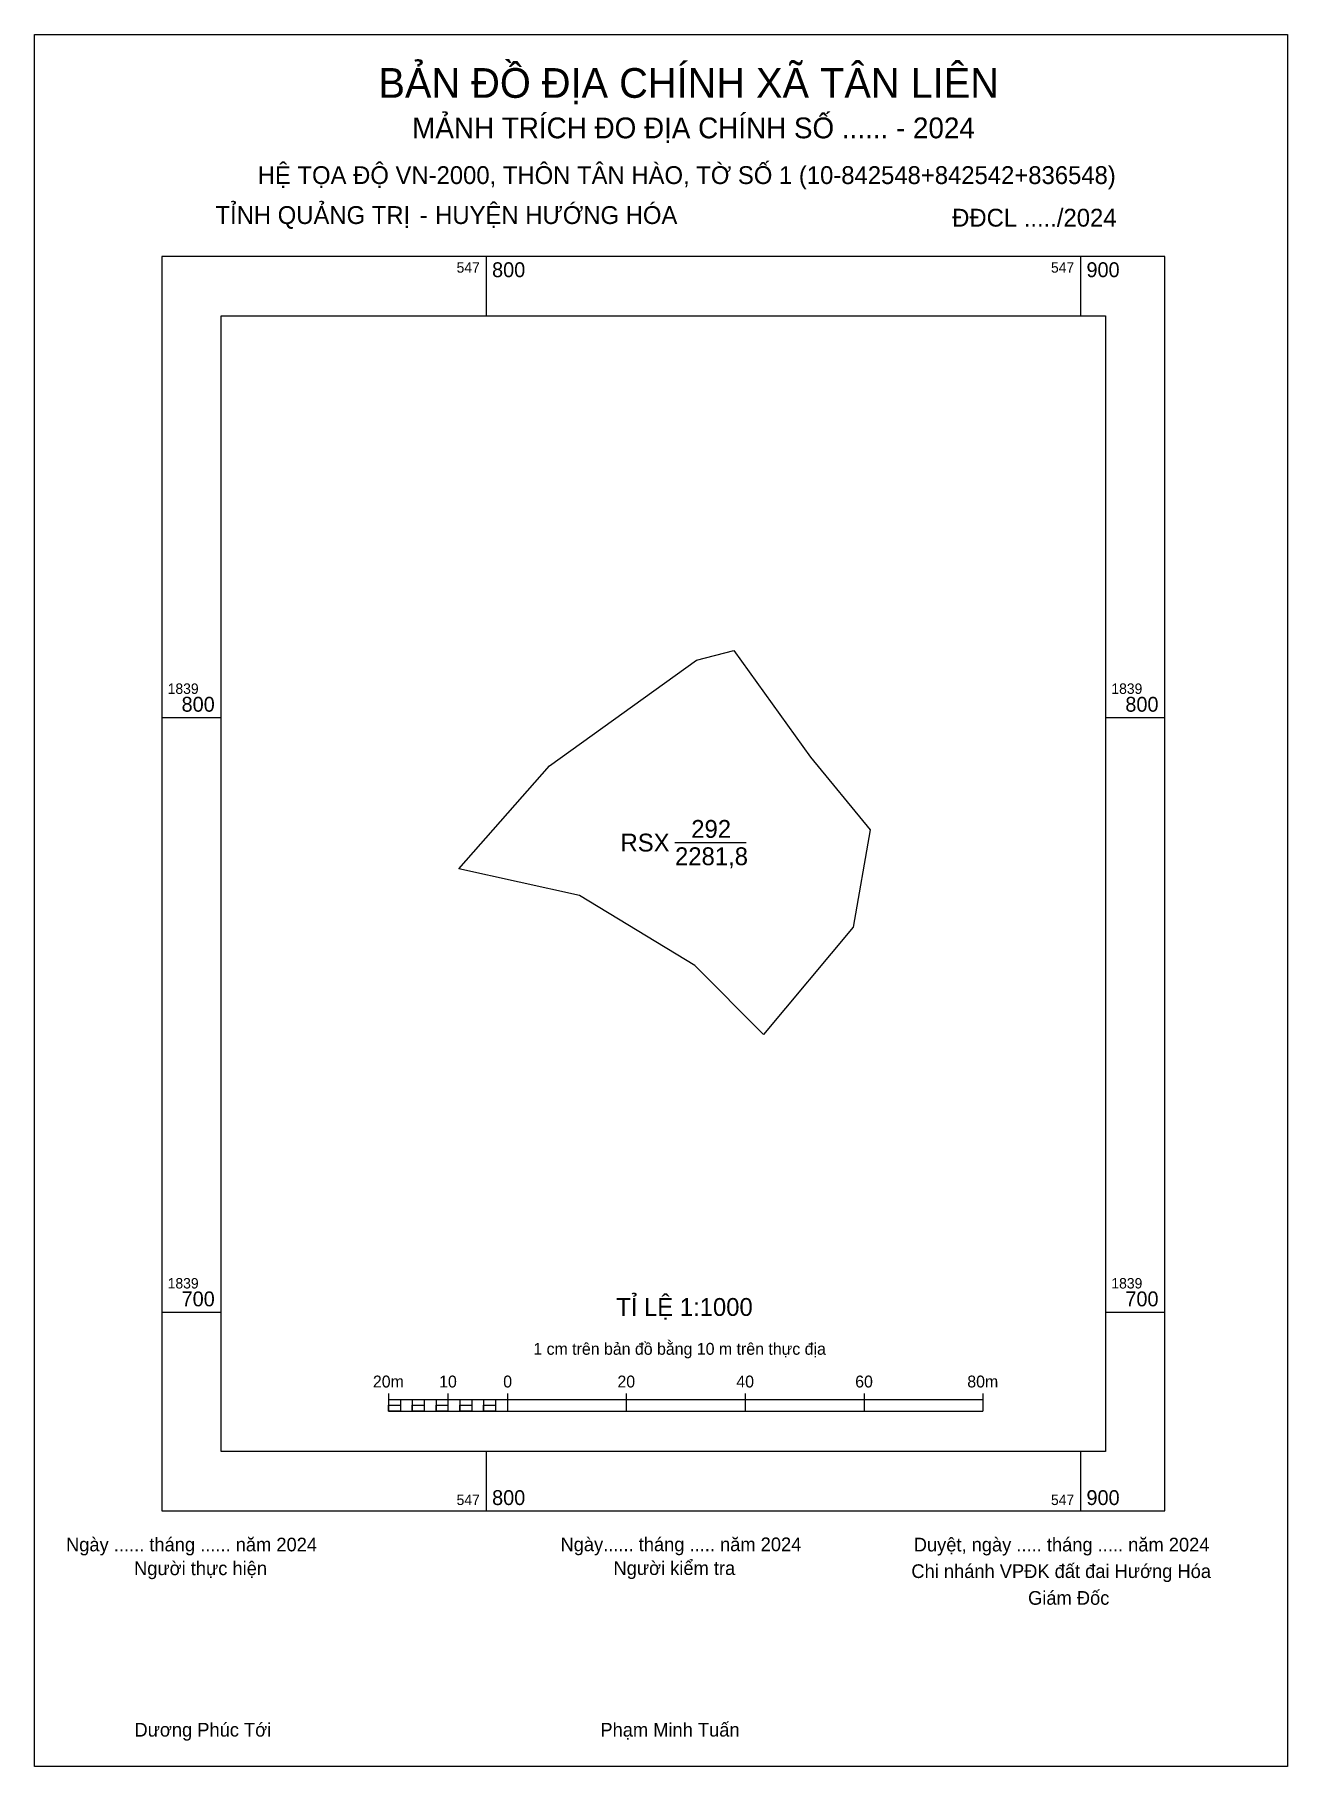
# Model space of a CAD drawing. Extents: x 547724 to 547935, y 1839624 to 1839915.
import ezdxf

# ---------------------------------------------------------------- set-up
doc = ezdxf.new("R2010")
doc.units = 0
for name, color, linetype in [('Level 1', 7, 'Continuous'), ('Level 10', 7, 'Continuous'), ('Level 13', 7, 'Continuous'), ('Level 2', 7, 'Continuous'), ('Level 6', 7, 'Continuous'), ('Level 62', 7, 'Continuous'), ('Level 63', 7, 'Continuous'), ('Level 9', 7, 'Continuous')]:
    doc.layers.add(name, color=color, linetype=linetype)

msp = doc.modelspace()

# ---------------------------------------------------------------- linework, layer by layer
at = {"layer": 'Level 1'}
for p, q in [((547724.04, 1839914.87), (547724.04, 1839914.87)), ((547934.8, 1839623.63), (547934.8, 1839623.63))]:
    msp.add_line(p, q, dxfattribs=at)
at = {"layer": 'Level 10'}
msp.add_lwpolyline([(547795.42, 1839774.57), (547810.66, 1839791.91), (547835.37, 1839809.66), (547841.66, 1839811.28), (547854.59, 1839793.37), (547864.62, 1839781.12), (547861.75, 1839764.77), (547846.66, 1839746.7), (547835.11, 1839758.31), (547815.7, 1839770.1)], close=True, dxfattribs=at)
at = {"layer": 'Level 2'}
msp.add_lwpolyline([(547724.03, 1839914.87), (547934.8, 1839914.87), (547934.8, 1839623.63), (547724.03, 1839623.63)], close=True, dxfattribs=at)
at = {"layer": 'Level 62'}
msp.add_lwpolyline([(547755.42, 1839867.58), (547904.19, 1839867.58), (547904.19, 1839676.58), (547755.42, 1839676.58)], close=True, dxfattribs=at)
at = {"layer": 'Level 63'}
for p, q in [((547724.03, 1839909.87), (547724.03, 1839914.87)), ((547724.03, 1839914.87), (547729.03, 1839914.87)), ((547724.03, 1839909.87), (547724.03, 1839914.87)), ((547724.03, 1839914.87), (547729.03, 1839914.87)), ((547929.8, 1839914.87), (547934.8, 1839914.87)), ((547929.8, 1839914.87), (547934.8, 1839914.87)), ((547934.8, 1839914.87), (547934.8, 1839909.87)), ((547934.8, 1839914.87), (547934.8, 1839909.87)), ((547724.03, 1839909.87), (547724.03, 1839909.87)), ((547724.03, 1839909.87), (547724.03, 1839909.87)), ((547800, 1839877.58), (547800, 1839867.58)), ((547900, 1839877.58), (547900, 1839867.58)), ((547745.42, 1839800), (547755.42, 1839800)), ((547904.19, 1839800), (547914.19, 1839800)), ((547745.42, 1839700), (547755.42, 1839700)), ((547904.19, 1839700), (547914.19, 1839700)), ((547783.58, 1839686.35), (547783.58, 1839683.35)), ((547783.58, 1839685.35), (547883.58, 1839685.35)), ((547785.58, 1839685.35), (547785.58, 1839683.35)), ((547787.58, 1839685.35), (547787.58, 1839683.35)), ((547789.58, 1839685.35), (547789.58, 1839683.35)), ((547791.58, 1839685.35), (547791.58, 1839683.35)), ((547793.58, 1839686.35), (547793.58, 1839683.35)), ((547793.58, 1839685.35), (547793.58, 1839683.35)), ((547795.58, 1839685.35), (547795.58, 1839683.35)), ((547797.58, 1839685.35), (547797.58, 1839683.35)), ((547799.58, 1839685.35), (547799.58, 1839683.35)), ((547801.58, 1839685.35), (547801.58, 1839683.35)), ((547803.58, 1839686.35), (547803.58, 1839683.35)), ((547803.58, 1839685.35), (547803.58, 1839683.35)), ((547823.58, 1839686.35), (547823.58, 1839683.35)), ((547843.58, 1839686.35), (547843.58, 1839683.35)), ((547863.58, 1839686.35), (547863.58, 1839683.35)), ((547883.58, 1839686.35), (547883.58, 1839683.35)), ((547783.58, 1839683.35), (547883.58, 1839683.35)), ((547800, 1839676.58), (547800, 1839666.58)), ((547900, 1839676.58), (547900, 1839666.58)), ((547724.03, 1839623.63), (547724.03, 1839628.63)), ((547724.03, 1839623.63), (547724.03, 1839628.63)), ((547934.8, 1839628.63), (547934.8, 1839623.63)), ((547934.8, 1839628.63), (547934.8, 1839623.63)), ((547729.03, 1839623.63), (547724.03, 1839623.63)), ((547729.03, 1839623.63), (547724.03, 1839623.63)), ((547934.8, 1839623.63), (547929.8, 1839623.63)), ((547934.8, 1839623.63), (547929.8, 1839623.63))]:
    msp.add_line(p, q, dxfattribs=at)
for points in [[(547745.42, 1839877.58), (547745.42, 1839666.58), (547914.19, 1839666.58), (547914.19, 1839877.58)], [(547783.58, 1839684.35), (547785.58, 1839684.35), (547785.58, 1839683.35), (547783.58, 1839683.35)], [(547783.58, 1839684.35), (547785.58, 1839684.35), (547785.58, 1839683.35), (547783.58, 1839683.35)], [(547787.58, 1839684.35), (547789.58, 1839684.35), (547789.58, 1839683.35), (547787.58, 1839683.35)], [(547791.58, 1839684.35), (547793.58, 1839684.35), (547793.58, 1839683.35), (547791.58, 1839683.35)], [(547795.58, 1839684.35), (547797.58, 1839684.35), (547797.58, 1839683.35), (547795.58, 1839683.35)], [(547799.58, 1839684.35), (547801.58, 1839684.35), (547801.58, 1839683.35), (547799.58, 1839683.35)]]:
    msp.add_lwpolyline(points, close=True, dxfattribs=at)
at = {"layer": 'Level 9'}
msp.add_line((547831.77, 1839778.99), (547843.72, 1839778.99), dxfattribs=at)

# ---------------------------------------------------------------- texts
at = {"layer": 'Level 13'}
for s, p in [('RSX', (547822.61, 1839777.49)), ('292', (547834.51, 1839779.79)), ('2281,8', (547831.78, 1839775.19))]:
    msp.add_text(s, height=3, dxfattribs=at).set_placement(p)
at = {"layer": 'Level 6'}
for s, p in [('HỆ TỌA ÐỘ VN-2000, THÔN TÂN HÀO, TỜ SỐ 1 (10-842548+842542+836548)', (547761.57, 1839889.74)), ('TỈ LỆ 1:1000', (547821.88, 1839699.39))]:
    msp.add_text(s, height=3, dxfattribs=at).set_placement(p)
at = {"layer": 'Level 63'}
for s, height, p in [('BẢN ĐỒ ĐỊA CHÍNH XÃ TÂN LIÊN', 5, (547781.88, 1839904.24)), ('MẢNH TRÍCH ĐO ĐỊA CHÍNH SỐ ...... - 2024', 3.5, (547787.56, 1839897.43)), ('TỈNH QUẢNG TRỊ', 3, (547754.46, 1839883.02)), (' HUYỆN HƯỚNG HÓA', 3, (547790.31, 1839883.02)), ('ĐĐCL ...../2024', 3, (547878.41, 1839882.58)), ('-', 3, (547788.83, 1839883.02)), ('547', 1.75, (547795.03, 1839874.83)), ('800', 2.5, (547801, 1839874.08)), ('547', 1.75, (547895.03, 1839874.83)), ('900', 2.5, (547901, 1839874.08)), ('1839', 1.75, (547746.42, 1839804)), ('1839', 1.75, (547905.19, 1839804)), ('800', 2.5, (547748.76, 1839801)), ('800', 2.5, (547907.54, 1839801)), ('1839', 1.75, (547746.42, 1839704)), ('1839', 1.75, (547905.19, 1839704)), ('700', 2.5, (547748.76, 1839701)), ('700', 2.5, (547907.54, 1839701)), ('1 cm trên bản đồ bằng 10 m trên thực địa', 2, (547807.94, 1839692.85)), ('20m', 2, (547780.95, 1839687.35)), ('10', 2, (547792.09, 1839687.35)), ('0', 2, (547802.87, 1839687.35)), ('20', 2, (547822.09, 1839687.35)), ('40', 2, (547842.09, 1839687.35)), ('60', 2, (547862.09, 1839687.35)), ('80m', 2, (547880.95, 1839687.35)), ('800', 2.5, (547801, 1839667.58)), ('900', 2.5, (547901, 1839667.58)), ('547', 1.75, (547795.03, 1839667.58)), ('547', 1.75, (547895.03, 1839667.58)), ('Ngày ...... tháng ...... năm 2024', 2.3, (547729.32, 1839659.79)), ('Ngày...... tháng ..... năm 2024', 2.3, (547812.51, 1839659.82)), ('Duyệt, ngày ..... tháng ..... năm 2024', 2.3, (547871.94, 1839659.78)), ('Người thực hiện', 2.3, (547740.76, 1839655.79)), ('Người kiểm tra', 2.3, (547821.42, 1839655.82)), ('Chi nhánh VPĐK đất đai Hướng Hóa', 2.3, (547871.54, 1839655.31)), ('Giám Đốc', 2.3, (547891.18, 1839650.81)), ('Dương Phúc Tới', 2.3, (547740.83, 1839628.64)), ('Phạm Minh Tuấn', 2.3, (547819.22, 1839628.64))]:
    msp.add_text(s, height=height, dxfattribs=at).set_placement(p)

doc.saveas('drawing.dxf')
